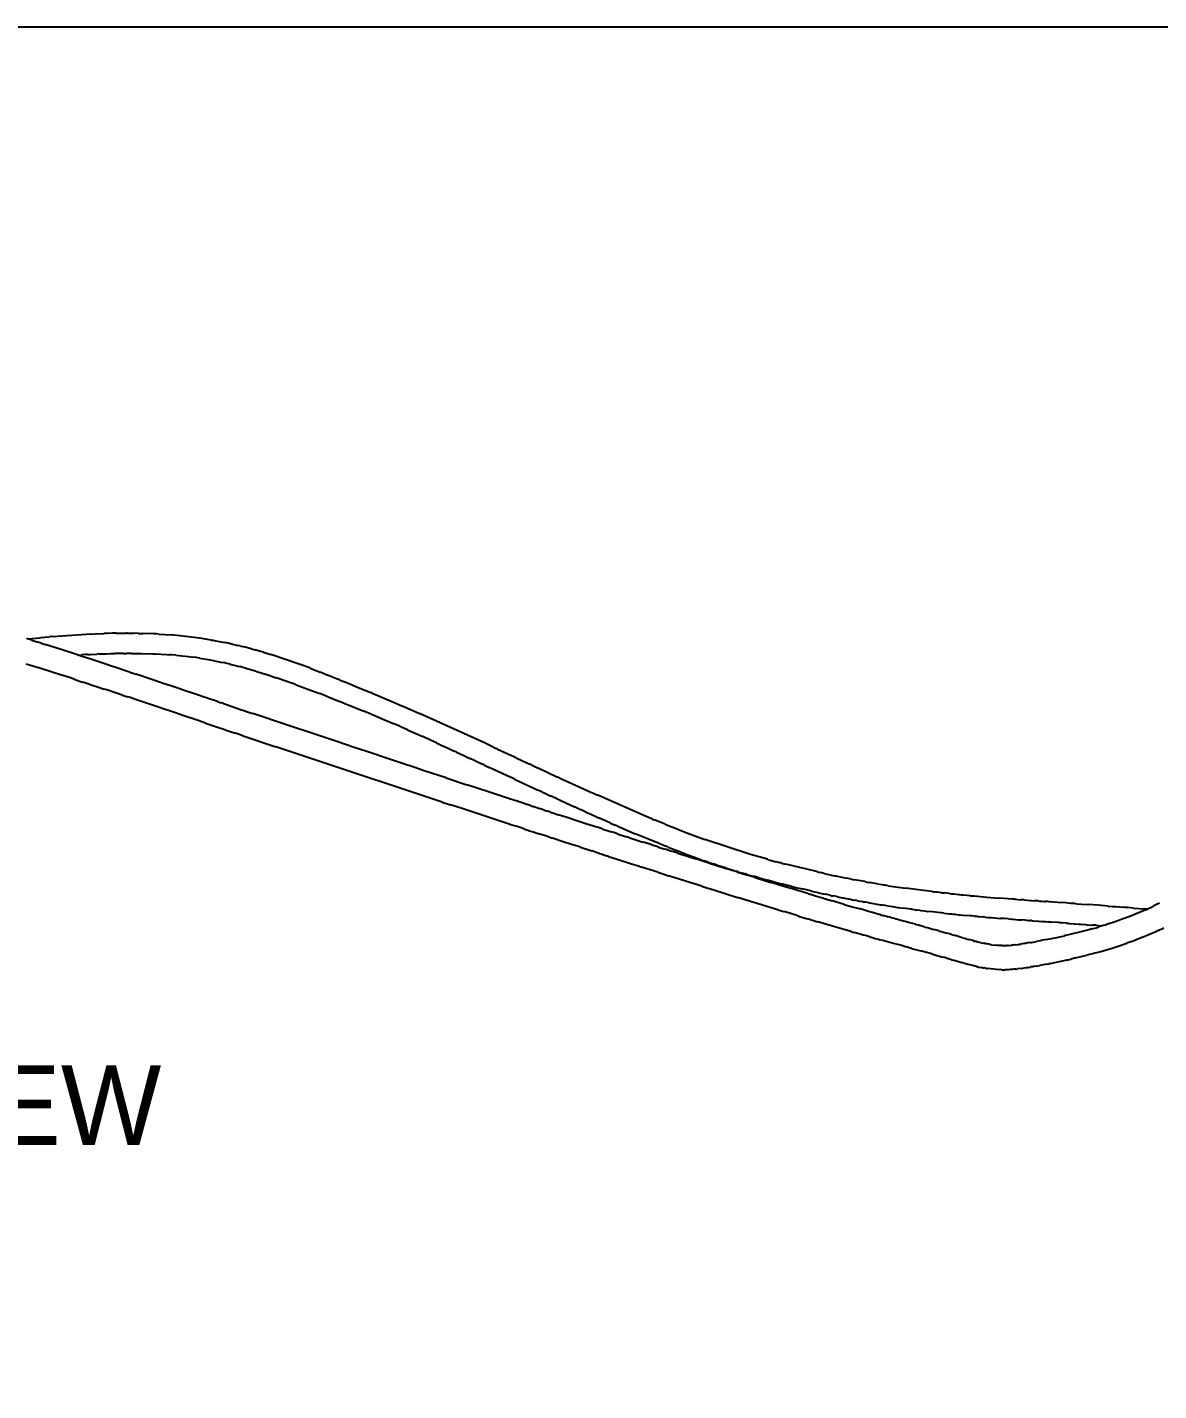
# Model space of a CAD drawing. Header units: millimetres. Extents: x -615 to -131, y -243 to 90.
# Drawn here: x -382.2 to -289.4, y -21.9 to 89.9 of the extents above; entities that cross this region are included whole.
import ezdxf

# ---------------------------------------------------------------- set-up
doc = ezdxf.new("R2010")
doc.units = ezdxf.units.MM
for name, color, linetype in [('BORDER', 7, 'Continuous'), ('TEXT', 5, 'Continuous'), ('VISIBLE', 7, 'Continuous')]:
    doc.layers.add(name, color=color, linetype=linetype)

msp = doc.modelspace()

# ---------------------------------------------------------------- linework, layer by layer
at = {"layer": 'BORDER'}
msp.add_lwpolyline([(-615.3, -243.41), (-131.5, -243.41), (-131.5, 89.89), (-615.3, 89.89)], close=True, dxfattribs=at)
at = {"layer": 'VISIBLE'}
for points in [[(-381.84, 39.63), (-382.28, 39.77)], [(-382.14, 39.73), (-381.78, 39.77)], [(-381.84, 39.63), (-381.43, 39.5)], [(-381.78, 39.77), (-381.19, 39.83)], [(-381.07, 39.38), (-381.43, 39.5)], [(-381.19, 39.83), (-381.07, 39.85)], [(-381.07, 39.85), (-380.78, 39.88)], [(-381.07, 39.38), (-380.74, 39.28)], [(-380.78, 39.88), (-380.41, 39.91)], [(-379.44, 38.86), (-380.74, 39.28)], [(-380.14, 39.94), (-380.41, 39.91)], [(-380.14, 39.94), (-377.39, 40.13)], [(-377.39, 40.13), (-375.92, 40.19)], [(-375.62, 40.19), (-375.92, 40.19)], [(-375.23, 40.2), (-375.62, 40.19)], [(-375.06, 40.2), (-375.23, 40.2)], [(-374.92, 40.21), (-375.06, 40.2)], [(-374.92, 40.21), (-374.55, 40.21)], [(-374.55, 40.21), (-374.41, 40.21)], [(-374.41, 40.21), (-374.12, 40.21)], [(-374.12, 40.21), (-374.06, 40.21)], [(-373.98, 40.21), (-374.06, 40.21)], [(-373.98, 40.21), (-373.47, 40.2)], [(-373.09, 40.19), (-373.47, 40.2)], [(-373.09, 40.19), (-373.06, 40.19)], [(-373.06, 40.19), (-372.73, 40.18)], [(-371.86, 40.15), (-372.73, 40.18)], [(-371.6, 40.14), (-371.86, 40.15)], [(-371.43, 40.13), (-371.6, 40.14)], [(-371.43, 40.13), (-370.4, 40.06)], [(-368.05, 39.79), (-370.4, 40.06)], [(-367.11, 39.64), (-368.05, 39.79)], [(-367.11, 39.64), (-366.96, 39.62)], [(-366.96, 39.62), (-366.76, 39.58)], [(-366.76, 39.58), (-366, 39.43)], [(-365.73, 39.38), (-366, 39.43)], [(-365.43, 39.31), (-365.73, 39.38)], [(-365.43, 39.31), (-365.37, 39.3)], [(-365.37, 39.3), (-364.93, 39.2)], [(-364.78, 39.16), (-364.93, 39.2)], [(-364.78, 39.16), (-364.42, 39.08)], [(-378.02, 38.4), (-379.44, 38.86)], [(-378.06, 38.41), (-377.73, 38.43)], [(-377.81, 38.33), (-378.02, 38.4)], [(-377.62, 38.27), (-377.81, 38.33)], [(-377.46, 38.45), (-377.73, 38.43)], [(-377.07, 38.09), (-377.62, 38.27)], [(-377.26, 38.46), (-377.46, 38.45)], [(-377.26, 38.46), (-377.06, 38.47)], [(-376.76, 37.99), (-377.07, 38.09)], [(-377.06, 38.47), (-376.5, 38.49)], [(-376.34, 38.5), (-376.5, 38.49)], [(-376.34, 38.5), (-376.14, 38.5)], [(-376.14, 38.5), (-375.95, 38.51)], [(-375.95, 38.51), (-375.72, 38.52)], [(-375.72, 38.52), (-375.33, 38.53)], [(-375.33, 38.53), (-374.99, 38.54)], [(-374.76, 38.54), (-374.99, 38.54)], [(-374.42, 38.55), (-374.76, 38.54)], [(-374.35, 38.55), (-374.42, 38.55)], [(-374.35, 38.55), (-374.07, 38.55)], [(-373.98, 38.55), (-374.07, 38.55)], [(-373.87, 38.55), (-373.98, 38.55)], [(-373.65, 38.55), (-373.87, 38.55)], [(-373.65, 38.55), (-372.85, 38.54)], [(-372.85, 38.54), (-371.9, 38.51)], [(-371.9, 38.51), (-371.73, 38.51)], [(-371.73, 38.51), (-370.75, 38.45)], [(-370.75, 38.45), (-370.61, 38.44)], [(-370.37, 38.42), (-370.61, 38.44)], [(-370.03, 38.39), (-370.37, 38.42)], [(-370.03, 38.39), (-369.5, 38.34)], [(-369.5, 38.34), (-368.99, 38.28)], [(-368.99, 38.28), (-368.64, 38.24)], [(-368.35, 38.2), (-368.64, 38.24)], [(-368.04, 38.15), (-368.35, 38.2)], [(-368.04, 38.15), (-367.2, 38.01)], [(-363.84, 38.93), (-364.42, 39.08)], [(-363.84, 38.93), (-363.79, 38.91)], [(-363.79, 38.91), (-363.53, 38.84)], [(-363.07, 38.71), (-363.53, 38.84)], [(-362.95, 38.68), (-363.07, 38.71)], [(-362.83, 38.64), (-362.95, 38.68)], [(-362.83, 38.64), (-362.22, 38.45)], [(-359.82, 37.64), (-362.22, 38.45)], [(-382.31, 37.7), (-381.75, 37.52)], [(-381.75, 37.52), (-381.4, 37.41)], [(-381.4, 37.41), (-381.35, 37.39)], [(-379.91, 36.93), (-381.35, 37.39)], [(-378.67, 36.53), (-379.91, 36.93)], [(-375.67, 37.63), (-376.76, 37.99)], [(-375.46, 37.56), (-375.67, 37.63)], [(-375.22, 37.48), (-375.46, 37.56)], [(-375.11, 37.45), (-375.22, 37.48)], [(-374.94, 37.39), (-375.11, 37.45)], [(-374.69, 37.31), (-374.94, 37.39)], [(-374.23, 37.15), (-374.69, 37.31)], [(-373.73, 36.99), (-374.23, 37.15)], [(-373.73, 36.99), (-373.44, 36.89)], [(-367.2, 38.01), (-366.23, 37.81)], [(-365.99, 37.76), (-366.23, 37.81)], [(-365.94, 37.75), (-365.99, 37.76)], [(-365.57, 37.66), (-365.94, 37.75)], [(-365.57, 37.66), (-365.49, 37.64)], [(-365.49, 37.64), (-364.98, 37.52)], [(-364.98, 37.52), (-364.94, 37.51)], [(-364.94, 37.51), (-364.77, 37.46)], [(-364.24, 37.31), (-364.77, 37.46)], [(-364.24, 37.31), (-364.18, 37.3)], [(-364.18, 37.3), (-363.52, 37.11)], [(-363.52, 37.11), (-363.38, 37.07)], [(-363.38, 37.07), (-363.3, 37.04)], [(-363.3, 37.04), (-362.67, 36.84)], [(-359.04, 37.35), (-359.82, 37.64)], [(-359.04, 37.35), (-358.87, 37.29)], [(-358.87, 37.29), (-358.19, 37.02)], [(-357.84, 36.88), (-358.19, 37.02)], [(-378.32, 36.42), (-378.67, 36.53)], [(-378.32, 36.42), (-377.67, 36.2)], [(-377.56, 36.17), (-377.67, 36.2)], [(-377.07, 36.01), (-377.56, 36.17)], [(-377.07, 36.01), (-376.96, 35.97)], [(-376.96, 35.97), (-376.28, 35.75)], [(-373.44, 36.89), (-373.31, 36.85)], [(-372.88, 36.7), (-373.31, 36.85)], [(-372.41, 36.55), (-372.88, 36.7)], [(-371.91, 36.38), (-372.41, 36.55)], [(-371.45, 36.22), (-371.91, 36.38)], [(-370.97, 36.06), (-371.45, 36.22)], [(-370.52, 35.91), (-370.97, 36.06)], [(-370.18, 35.8), (-370.52, 35.91)], [(-369.86, 35.69), (-370.18, 35.8)], [(-362.67, 36.84), (-362.65, 36.84)], [(-362.65, 36.84), (-362.4, 36.75)], [(-362.4, 36.75), (-361.78, 36.55)], [(-360.83, 36.22), (-361.78, 36.55)], [(-360.52, 36.11), (-360.83, 36.22)], [(-360.5, 36.1), (-360.52, 36.11)], [(-360.21, 36), (-360.5, 36.1)], [(-360.21, 36), (-359.79, 35.84)], [(-359.79, 35.84), (-359.63, 35.78)], [(-359.63, 35.78), (-359.41, 35.7)], [(-357.84, 36.88), (-357.67, 36.82)], [(-357.67, 36.82), (-357.63, 36.8)], [(-357.63, 36.8), (-357.58, 36.78)], [(-357.58, 36.78), (-357.11, 36.6)], [(-357.11, 36.6), (-356.71, 36.44)], [(-356.59, 36.39), (-356.71, 36.44)], [(-356.59, 36.39), (-356.33, 36.28)], [(-356.33, 36.28), (-356.07, 36.18)], [(-356.07, 36.18), (-355.94, 36.12)], [(-355.94, 36.12), (-355.12, 35.79)], [(-355.12, 35.79), (-354.23, 35.41)], [(-376.28, 35.75), (-375.9, 35.62)], [(-375.68, 35.55), (-375.9, 35.62)], [(-375.22, 35.4), (-375.68, 35.55)], [(-374.72, 35.23), (-375.22, 35.4)], [(-374.5, 35.16), (-374.72, 35.23)], [(-374.39, 35.12), (-374.5, 35.16)], [(-374.39, 35.12), (-374.16, 35.04)], [(-374.16, 35.04), (-374, 34.99)], [(-373.78, 34.92), (-374, 34.99)], [(-373.32, 34.76), (-373.78, 34.92)], [(-373.16, 34.71), (-373.32, 34.76)], [(-373.01, 34.66), (-373.16, 34.71)], [(-369.56, 35.59), (-369.86, 35.69)], [(-369.25, 35.48), (-369.56, 35.59)], [(-368.65, 35.28), (-369.25, 35.48)], [(-368, 35.06), (-368.65, 35.28)], [(-367.69, 34.96), (-368, 35.06)], [(-367.51, 34.89), (-367.69, 34.96)], [(-367.23, 34.8), (-367.51, 34.89)], [(-366.92, 34.7), (-367.23, 34.8)], [(-366.6, 34.59), (-366.92, 34.7)], [(-359.41, 35.7), (-359.28, 35.65)], [(-359.28, 35.65), (-358.21, 35.25)], [(-357.7, 35.05), (-358.21, 35.25)], [(-357.61, 35.02), (-357.7, 35.05)], [(-357.61, 35.02), (-357.16, 34.84)], [(-357.16, 34.84), (-357.12, 34.83)], [(-357.12, 34.83), (-357.05, 34.8)], [(-357.05, 34.8), (-356.28, 34.5)], [(-354.23, 35.41), (-354.03, 35.33)], [(-353.91, 35.28), (-354.03, 35.33)], [(-353.91, 35.28), (-353.45, 35.09)], [(-353.45, 35.09), (-351.96, 34.46)], [(-372.51, 34.49), (-373.01, 34.66)], [(-371.37, 34.11), (-372.51, 34.49)], [(-370.89, 33.95), (-371.37, 34.11)], [(-370.55, 33.83), (-370.89, 33.95)], [(-370.37, 33.77), (-370.55, 33.83)], [(-370.05, 33.66), (-370.37, 33.77)], [(-369.45, 33.46), (-370.05, 33.66)], [(-366.6, 34.59), (-366.31, 34.49)], [(-366.11, 34.43), (-366.31, 34.49)], [(-366.11, 34.43), (-365.79, 34.32)], [(-365.79, 34.32), (-365.1, 34.08)], [(-365.1, 34.08), (-364.63, 33.93)], [(-364.63, 33.93), (-364.45, 33.87)], [(-364.45, 33.87), (-364.07, 33.74)], [(-364.07, 33.74), (-363.71, 33.62)], [(-360.95, 32.69), (-363.71, 33.62)], [(-356.28, 34.5), (-356.21, 34.47)], [(-356.21, 34.47), (-356.16, 34.45)], [(-356.16, 34.45), (-356.09, 34.42)], [(-356.09, 34.42), (-355.8, 34.31)], [(-355.8, 34.31), (-355.46, 34.17)], [(-355.46, 34.17), (-355.19, 34.06)], [(-355.19, 34.06), (-354.59, 33.82)], [(-354.08, 33.6), (-354.59, 33.82)], [(-353.96, 33.56), (-354.08, 33.6)], [(-353.96, 33.56), (-353.7, 33.45)], [(-351.96, 34.46), (-351.72, 34.36)], [(-351.72, 34.36), (-351.61, 34.31)], [(-351.61, 34.31), (-351.31, 34.18)], [(-351.31, 34.18), (-350.03, 33.62)], [(-344.71, 31.21), (-350.03, 33.62)], [(-368.19, 33.04), (-369.45, 33.46)], [(-367.89, 32.93), (-368.19, 33.04)], [(-367.58, 32.83), (-367.89, 32.93)], [(-367.58, 32.83), (-367.25, 32.72)], [(-367.25, 32.72), (-366.53, 32.48)], [(-366.53, 32.48), (-366.16, 32.35)], [(-358.38, 31.83), (-360.95, 32.69)], [(-353.7, 33.45), (-352.89, 33.1)], [(-352.89, 33.1), (-352.68, 33.01)], [(-352.68, 33.01), (-352.2, 32.81)], [(-351.72, 32.6), (-352.2, 32.81)], [(-351.5, 32.5), (-351.72, 32.6)], [(-351.48, 32.49), (-351.5, 32.5)], [(-351.46, 32.48), (-351.48, 32.49)], [(-351.02, 32.29), (-351.46, 32.48)], [(-366.16, 32.35), (-365.81, 32.23)], [(-365.81, 32.23), (-365.39, 32.09)], [(-365.39, 32.09), (-365.14, 32.01)], [(-364.97, 31.95), (-365.14, 32.01)], [(-364.58, 31.82), (-364.97, 31.95)], [(-364.58, 31.82), (-361.81, 30.89)], [(-356.89, 31.34), (-358.38, 31.83)], [(-355.31, 30.81), (-356.89, 31.34)], [(-351.02, 32.29), (-350.57, 32.08)], [(-350.57, 32.08), (-350.54, 32.07)], [(-350.54, 32.07), (-350.52, 32.06)], [(-350.52, 32.06), (-349.77, 31.73)], [(-349.12, 31.43), (-349.77, 31.73)], [(-348.65, 31.21), (-349.12, 31.43)], [(-360.25, 30.37), (-361.81, 30.89)], [(-359.35, 30.07), (-360.25, 30.37)], [(-354.43, 30.52), (-355.31, 30.81)], [(-353.53, 30.22), (-354.43, 30.52)], [(-353.16, 30.09), (-353.53, 30.22)], [(-348.65, 31.21), (-348.19, 31)], [(-348.19, 31), (-347.99, 30.91)], [(-347.99, 30.91), (-347.56, 30.71)], [(-347.56, 30.71), (-347.47, 30.67)], [(-347.47, 30.67), (-347.18, 30.54)], [(-346.99, 30.45), (-347.18, 30.54)], [(-346.99, 30.45), (-346.4, 30.17)], [(-343.92, 30.84), (-344.71, 31.21)], [(-343.92, 30.84), (-343.73, 30.76)], [(-343.62, 30.7), (-343.73, 30.76)], [(-343.62, 30.7), (-342.54, 30.2)], [(-342.54, 30.2), (-342.3, 30.09)], [(-358.86, 29.91), (-359.35, 30.07)], [(-348.17, 26.36), (-358.86, 29.91)], [(-352.82, 29.98), (-353.16, 30.09)], [(-352.17, 29.77), (-352.82, 29.98)], [(-351.43, 29.52), (-352.17, 29.77)], [(-350.5, 29.21), (-351.43, 29.52)], [(-349.66, 28.93), (-350.5, 29.21)], [(-346.4, 30.17), (-345.89, 29.94)], [(-345.46, 29.74), (-345.89, 29.94)], [(-345.45, 29.74), (-345.46, 29.74)], [(-345.45, 29.74), (-344.86, 29.46)], [(-344.7, 29.38), (-344.86, 29.46)], [(-344.7, 29.38), (-344.31, 29.2)], [(-342.85, 28.52), (-344.31, 29.2)], [(-342.3, 30.09), (-342.17, 30.02)], [(-342.09, 29.99), (-342.17, 30.02)], [(-342.09, 29.99), (-341.57, 29.75)], [(-341.57, 29.75), (-340.97, 29.47)], [(-340.84, 29.4), (-340.97, 29.47)], [(-340.84, 29.4), (-340.62, 29.3)], [(-340.62, 29.3), (-340.4, 29.2)], [(-340.4, 29.2), (-340.25, 29.13)], [(-340.25, 29.13), (-339.45, 28.76)], [(-347.84, 28.33), (-349.66, 28.93)], [(-347.84, 28.33), (-346.14, 27.77)], [(-342.26, 28.25), (-342.85, 28.52)], [(-342.19, 28.21), (-342.26, 28.25)], [(-342.19, 28.21), (-341.65, 27.97)], [(-341.65, 27.97), (-341.62, 27.95)], [(-339.45, 28.76), (-338.81, 28.46)], [(-338.81, 28.46), (-338.7, 28.41)], [(-338.59, 28.36), (-338.7, 28.41)], [(-338.59, 28.36), (-338.26, 28.21)], [(-338.26, 28.21), (-336.94, 27.6)], [(-344.28, 27.16), (-346.14, 27.77)], [(-342.57, 26.6), (-344.28, 27.16)], [(-341.62, 27.95), (-341.57, 27.93)], [(-341.57, 27.93), (-340.78, 27.56)], [(-340.78, 27.56), (-340.74, 27.54)], [(-340.74, 27.54), (-340.7, 27.52)], [(-340.7, 27.52), (-340.65, 27.5)], [(-340.65, 27.5), (-340.31, 27.34)], [(-340, 27.2), (-340.31, 27.34)], [(-340, 27.2), (-339.81, 27.11)], [(-339.81, 27.11), (-339.31, 26.88)], [(-338.88, 26.68), (-339.31, 26.88)], [(-336.94, 27.6), (-336.76, 27.52)], [(-336.76, 27.52), (-336.69, 27.49)], [(-336.69, 27.49), (-336.46, 27.38)], [(-336.46, 27.38), (-335.41, 26.91)], [(-331.44, 25.18), (-335.41, 26.91)], [(-348.17, 26.36), (-347.48, 26.13)], [(-346.44, 25.79), (-347.48, 26.13)], [(-344.64, 25.2), (-346.44, 25.79)], [(-342.37, 26.54), (-342.57, 26.6)], [(-341.95, 26.4), (-342.37, 26.54)], [(-341.61, 26.29), (-341.95, 26.4)], [(-341.36, 26.2), (-341.61, 26.29)], [(-341.36, 26.2), (-341.29, 26.18)], [(-340.86, 26.04), (-341.29, 26.18)], [(-340.86, 26.04), (-340.74, 26)], [(-340.31, 25.86), (-340.74, 26)], [(-340.24, 25.84), (-340.31, 25.86)], [(-339.93, 25.74), (-340.24, 25.84)], [(-339.8, 25.7), (-339.93, 25.74)], [(-338.79, 26.64), (-338.88, 26.68)], [(-338.79, 26.64), (-338.55, 26.53)], [(-338.55, 26.53), (-337.91, 26.23)], [(-337.91, 26.23), (-337.73, 26.15)], [(-337.73, 26.15), (-337.32, 25.96)], [(-336.92, 25.78), (-337.32, 25.96)], [(-336.73, 25.69), (-336.92, 25.78)], [(-342.77, 24.58), (-344.64, 25.2)], [(-339.8, 25.7), (-339.53, 25.61)], [(-339.28, 25.53), (-339.53, 25.61)], [(-339.28, 25.53), (-338.93, 25.41)], [(-338.93, 25.41), (-338.65, 25.32)], [(-337.92, 25.08), (-338.65, 25.32)], [(-337.12, 24.82), (-337.92, 25.08)], [(-336.46, 24.61), (-337.12, 24.82)], [(-336.71, 25.68), (-336.73, 25.69)], [(-336.33, 25.51), (-336.71, 25.68)], [(-335.76, 24.38), (-336.46, 24.61)], [(-336.33, 25.51), (-335.96, 25.35)], [(-335.96, 25.35), (-335.93, 25.34)], [(-335.93, 25.34), (-335.92, 25.33)], [(-335.92, 25.33), (-335.26, 25.03)], [(-334.72, 24.8), (-335.26, 25.03)], [(-334.35, 24.63), (-334.72, 24.8)], [(-334.35, 24.63), (-333.98, 24.47)], [(-330.91, 24.96), (-331.44, 25.18)], [(-330.91, 24.96), (-330.79, 24.9)], [(-330.57, 24.81), (-330.79, 24.9)], [(-329.88, 24.53), (-330.57, 24.81)], [(-342.53, 24.5), (-342.77, 24.58)], [(-342.34, 24.44), (-342.53, 24.5)], [(-342.02, 24.34), (-342.34, 24.44)], [(-341.54, 24.18), (-342.02, 24.34)], [(-341.54, 24.18), (-341.02, 24.01)], [(-341.02, 24.01), (-340.61, 23.88)], [(-340.61, 23.88), (-340.34, 23.79)], [(-339.51, 23.52), (-340.34, 23.79)], [(-339.51, 23.52), (-339.13, 23.4)], [(-335.28, 24.23), (-335.76, 24.38)], [(-335.13, 24.18), (-335.28, 24.23)], [(-334.99, 24.13), (-335.13, 24.18)], [(-334.99, 24.13), (-334.63, 24.02)], [(-334.63, 24.02), (-334.38, 23.94)], [(-334.38, 23.94), (-334.32, 23.92)], [(-334.1, 23.85), (-334.32, 23.92)], [(-333.73, 23.73), (-334.1, 23.85)], [(-333.72, 24.36), (-333.98, 24.47)], [(-333.73, 23.73), (-333.56, 23.67)], [(-333.72, 24.36), (-333.37, 24.21)], [(-333.56, 23.67), (-333.03, 23.5)], [(-333.37, 24.21), (-333.22, 24.14)], [(-333.22, 24.14), (-332.33, 23.76)], [(-332.86, 23.45), (-333.03, 23.5)], [(-331.37, 23.36), (-332.33, 23.76)], [(-329.88, 24.53), (-329.81, 24.5)], [(-329.34, 24.31), (-329.81, 24.5)], [(-329.03, 24.19), (-329.34, 24.31)], [(-328.79, 24.09), (-329.03, 24.19)], [(-328.36, 23.92), (-328.79, 24.09)], [(-328.21, 23.87), (-328.36, 23.92)], [(-328.21, 23.87), (-328.09, 23.82)], [(-328.09, 23.82), (-326.63, 23.28)], [(-338.32, 23.13), (-339.13, 23.4)], [(-337.48, 22.86), (-338.32, 23.13)], [(-337.33, 22.81), (-337.48, 22.86)], [(-336.82, 22.65), (-337.33, 22.81)], [(-336.82, 22.65), (-335.9, 22.35)], [(-332.86, 23.45), (-332.27, 23.26)], [(-332.27, 23.26), (-331.71, 23.08)], [(-331.56, 23.03), (-331.71, 23.08)], [(-331.13, 22.89), (-331.56, 23.03)], [(-330.38, 22.95), (-331.37, 23.36)], [(-330.79, 22.78), (-331.13, 22.89)], [(-330.64, 22.74), (-330.79, 22.78)], [(-330.41, 22.66), (-330.64, 22.74)], [(-330.41, 22.66), (-329.98, 22.52)], [(-330, 22.8), (-330.38, 22.95)], [(-329.69, 22.68), (-330, 22.8)], [(-329.98, 22.52), (-329.86, 22.49)], [(-329.71, 22.44), (-329.86, 22.49)], [(-329.51, 22.37), (-329.71, 22.44)], [(-329.65, 22.66), (-329.69, 22.68)], [(-329.65, 22.66), (-329.54, 22.62)], [(-329.54, 22.62), (-328.94, 22.38)], [(-329.07, 22.24), (-329.51, 22.37)], [(-328.76, 22.31), (-328.94, 22.38)], [(-322.88, 22.05), (-326.63, 23.28)], [(-335.28, 22.15), (-335.9, 22.35)], [(-335.28, 22.15), (-335.13, 22.1)], [(-335.13, 22.1), (-334.68, 21.95)], [(-334.52, 21.9), (-334.68, 21.95)], [(-334.52, 21.9), (-333.91, 21.71)], [(-333.91, 21.71), (-332.64, 21.3)], [(-332.64, 21.3), (-332.07, 21.12)], [(-328.84, 22.16), (-329.07, 22.24)], [(-328.84, 22.16), (-328.53, 22.06)], [(-328.59, 22.25), (-328.76, 22.31)], [(-328.59, 22.25), (-328.4, 22.18)], [(-328.48, 22.05), (-328.53, 22.06)], [(-328.48, 22.05), (-327.35, 21.69)], [(-328.4, 22.18), (-328.24, 22.11)], [(-328.24, 22.11), (-327.8, 21.95)], [(-327.8, 21.95), (-327.4, 21.8)], [(-327.4, 21.8), (-326.7, 21.55)], [(-326.38, 21.38), (-327.35, 21.69)], [(-326.35, 21.43), (-326.7, 21.55)], [(-326.2, 21.33), (-326.38, 21.38)], [(-326.35, 21.43), (-326.18, 21.37)], [(-326.2, 21.33), (-325.89, 21.23)], [(-326.18, 21.37), (-325.94, 21.29)], [(-325.6, 21.17), (-325.94, 21.29)], [(-321.48, 21.66), (-322.88, 22.05)], [(-321.39, 21.63), (-321.48, 21.66)], [(-321.39, 21.63), (-321.27, 21.6)], [(-321.27, 21.6), (-320.76, 21.46)], [(-320.55, 21.41), (-320.76, 21.46)], [(-320.55, 21.41), (-320.45, 21.39)], [(-320.3, 21.34), (-320.45, 21.39)], [(-320.3, 21.34), (-320.24, 21.33)], [(-320.24, 21.33), (-319.97, 21.26)], [(-318.26, 20.84), (-319.97, 21.26)], [(-332.07, 21.12), (-331.81, 21.03)], [(-330.74, 20.69), (-331.81, 21.03)], [(-330.48, 20.61), (-330.74, 20.69)], [(-330.48, 20.61), (-330.16, 20.51)], [(-330.16, 20.51), (-329.59, 20.32)], [(-327.86, 19.77), (-329.59, 20.32)], [(-325.89, 21.23), (-324.78, 20.88)], [(-325.6, 21.17), (-325.4, 21.11)], [(-325.25, 21.06), (-325.4, 21.11)], [(-325.25, 21.06), (-325.09, 21.01)], [(-324.92, 20.95), (-325.09, 21.01)], [(-324.92, 20.95), (-324.77, 20.9)], [(-324.3, 20.73), (-324.78, 20.88)], [(-324.77, 20.9), (-324.57, 20.84)], [(-324.57, 20.84), (-324.24, 20.74)], [(-324.15, 20.68), (-324.3, 20.73)], [(-324.24, 20.74), (-324.05, 20.68)], [(-323.95, 20.62), (-324.15, 20.68)], [(-323.92, 20.64), (-324.05, 20.68)], [(-323.95, 20.62), (-323.55, 20.5)], [(-323.92, 20.64), (-323.52, 20.52)], [(-323.55, 20.5), (-323.13, 20.37)], [(-323.21, 20.43), (-323.52, 20.52)], [(-323.21, 20.43), (-322.98, 20.36)], [(-322.69, 20.23), (-323.13, 20.37)], [(-322.98, 20.36), (-322.7, 20.28)], [(-322.53, 20.24), (-322.7, 20.28)], [(-322.56, 20.19), (-322.69, 20.23)], [(-322.56, 20.19), (-322.32, 20.12)], [(-322.19, 20.14), (-322.53, 20.24)], [(-322.19, 20.14), (-322.06, 20.11)], [(-317.35, 20.63), (-318.26, 20.84)], [(-317.35, 20.63), (-317.16, 20.58)], [(-316.83, 20.51), (-317.14, 20.57)], [(-316.83, 20.51), (-316.34, 20.4)], [(-316.34, 20.4), (-315.98, 20.32)], [(-315.98, 20.32), (-315.96, 20.32)], [(-315.96, 20.32), (-315.9, 20.31)], [(-315.9, 20.31), (-315.79, 20.28)], [(-315.79, 20.28), (-315.74, 20.27)], [(-315.74, 20.27), (-315.01, 20.12)], [(-326.88, 19.46), (-327.86, 19.77)], [(-326.88, 19.46), (-326.54, 19.36)], [(-326.54, 19.36), (-325.89, 19.15)], [(-325.89, 19.15), (-323.93, 18.54)], [(-322.32, 20.12), (-321.44, 19.84)], [(-322.06, 20.11), (-321.47, 19.95)], [(-320.92, 19.8), (-321.47, 19.95)], [(-321.44, 19.84), (-321.17, 19.76)], [(-320.59, 19.58), (-321.17, 19.76)], [(-320.92, 19.8), (-320.85, 19.79)], [(-320.85, 19.79), (-320.35, 19.66)], [(-319.95, 19.39), (-320.59, 19.58)], [(-320.35, 19.66), (-320.31, 19.65)], [(-320.14, 19.6), (-320.31, 19.65)], [(-319.74, 19.5), (-320.14, 19.6)], [(-319.86, 19.36), (-319.95, 19.39)], [(-319.54, 19.26), (-319.86, 19.36)], [(-319.65, 19.48), (-319.74, 19.5)], [(-319.65, 19.48), (-319.51, 19.45)], [(-318.91, 19.07), (-319.54, 19.26)], [(-319.51, 19.45), (-319.47, 19.44)], [(-319.47, 19.44), (-319.05, 19.33)], [(-319.05, 19.33), (-318.75, 19.26)], [(-318.73, 19.02), (-318.91, 19.07)], [(-318.75, 19.26), (-318.7, 19.25)], [(-318.28, 18.88), (-318.73, 19.02)], [(-318.51, 19.2), (-318.7, 19.25)], [(-318.07, 19.1), (-318.51, 19.2)], [(-317.87, 19.06), (-318.07, 19.1)], [(-317.87, 19.06), (-317.74, 19.02)], [(-317.74, 19.02), (-317.63, 19)], [(-314.69, 20.06), (-315.01, 20.12)], [(-314.69, 20.06), (-314.36, 19.99)], [(-313.48, 19.83), (-314.36, 19.99)], [(-313.48, 19.83), (-313.43, 19.82)], [(-313.43, 19.82), (-313.3, 19.8)], [(-313.3, 19.8), (-313.15, 19.77)], [(-313.15, 19.77), (-313.1, 19.76)], [(-312.47, 19.65), (-313.1, 19.76)], [(-312.47, 19.65), (-312.09, 19.59)], [(-312.09, 19.59), (-311.96, 19.57)], [(-311.96, 19.57), (-311.89, 19.56)], [(-311.89, 19.56), (-311.79, 19.54)], [(-311.57, 19.5), (-311.79, 19.54)], [(-311.57, 19.5), (-310.12, 19.29)], [(-308.68, 19.1), (-310.12, 19.29)], [(-307.96, 19.01), (-308.68, 19.1)], [(-307.96, 19.01), (-307.86, 19)], [(-321.27, 17.72), (-323.93, 18.54)], [(-318.19, 18.85), (-318.28, 18.88)], [(-318.06, 18.81), (-318.19, 18.85)], [(-317.61, 18.68), (-318.06, 18.81)], [(-317.63, 19), (-317.47, 18.96)], [(-317.61, 18.68), (-317.54, 18.66)], [(-317.54, 18.66), (-316.97, 18.49)], [(-317.47, 18.96), (-317.33, 18.93)], [(-317.33, 18.93), (-317.3, 18.92)], [(-317.3, 18.92), (-316.76, 18.8)], [(-316.92, 18.47), (-316.97, 18.49)], [(-316.92, 18.47), (-316.73, 18.41)], [(-316.73, 18.8), (-316.76, 18.8)], [(-316.36, 18.72), (-316.73, 18.8)], [(-316.73, 18.41), (-316.18, 18.25)], [(-316.36, 18.72), (-316.33, 18.71)], [(-316.33, 18.71), (-316.2, 18.68)], [(-316.2, 18.68), (-316.11, 18.66)], [(-315.9, 18.17), (-316.18, 18.25)], [(-315.79, 18.6), (-316.11, 18.66)], [(-315.55, 18.07), (-315.9, 18.17)], [(-315.79, 18.6), (-315.61, 18.56)], [(-315.61, 18.56), (-315.33, 18.5)], [(-315.18, 17.96), (-315.55, 18.07)], [(-315.33, 18.5), (-315.25, 18.49)], [(-315.25, 18.49), (-315.16, 18.47)], [(-315.18, 17.96), (-314.54, 17.77)], [(-315.16, 18.47), (-314.69, 18.38)], [(-314.69, 18.38), (-314.59, 18.36)], [(-314.59, 18.36), (-314.52, 18.35)], [(-314.52, 18.35), (-314.41, 18.32)], [(-314.41, 18.32), (-314.28, 18.3)], [(-314.15, 18.28), (-314.28, 18.3)], [(-314.15, 18.28), (-313.91, 18.23)], [(-313.91, 18.23), (-313.67, 18.19)], [(-313.67, 18.19), (-313.54, 18.16)], [(-313.43, 18.14), (-313.54, 18.16)], [(-313.26, 18.11), (-313.43, 18.14)], [(-313.26, 18.11), (-312.82, 18.04)], [(-312.82, 18.04), (-312.51, 17.99)], [(-312.51, 17.99), (-312.35, 17.96)], [(-312.35, 17.96), (-312.24, 17.94)], [(-312.24, 17.94), (-312.12, 17.92)], [(-312.03, 17.91), (-312.12, 17.92)], [(-311.76, 17.87), (-312.03, 17.91)], [(-307.86, 19), (-307.79, 18.99)], [(-307.66, 18.98), (-307.79, 18.99)], [(-307.5, 18.96), (-307.66, 18.98)], [(-307.2, 18.92), (-307.5, 18.96)], [(-307.2, 18.92), (-307.19, 18.92)], [(-307.19, 18.92), (-307.11, 18.91)], [(-307.11, 18.91), (-306.98, 18.9)], [(-306.56, 18.86), (-306.98, 18.9)], [(-306.56, 18.86), (-306.39, 18.84)], [(-306.39, 18.84), (-306.19, 18.82)], [(-306.19, 18.82), (-305.77, 18.77)], [(-305.77, 18.77), (-305.73, 18.77)], [(-305.73, 18.77), (-305.59, 18.76)], [(-305.59, 18.76), (-305.48, 18.75)], [(-305.48, 18.75), (-305.46, 18.74)], [(-305.46, 18.74), (-305.11, 18.71)], [(-305.11, 18.71), (-304.85, 18.69)], [(-304.85, 18.69), (-304.79, 18.68)], [(-304.79, 18.68), (-304.73, 18.68)], [(-304.73, 18.68), (-304.63, 18.67)], [(-304.63, 18.67), (-304.51, 18.66)], [(-304.51, 18.66), (-303.52, 18.57)], [(-303.52, 18.57), (-302.47, 18.48)], [(-301.73, 18.43), (-302.47, 18.48)], [(-301.42, 18.4), (-301.73, 18.43)], [(-301.15, 18.38), (-301.42, 18.4)], [(-301.15, 18.38), (-300.71, 18.35)], [(-300.57, 18.34), (-300.71, 18.35)], [(-300.43, 18.33), (-300.57, 18.34)], [(-300.43, 18.33), (-299.91, 18.29)], [(-299.91, 18.29), (-299.82, 18.28)], [(-299.82, 18.28), (-299.58, 18.27)], [(-299.28, 18.25), (-299.58, 18.27)], [(-299.28, 18.25), (-299.14, 18.23)], [(-299.14, 18.23), (-298.96, 18.22)], [(-298.96, 18.22), (-298.77, 18.21)], [(-298.77, 18.21), (-298.69, 18.2)], [(-298.49, 18.19), (-298.69, 18.2)], [(-298.37, 18.18), (-298.49, 18.19)], [(-297.67, 18.13), (-298.37, 18.18)], [(-297, 18.08), (-297.67, 18.13)], [(-296.62, 18.05), (-297, 18.08)], [(-296.25, 18.03), (-296.62, 18.05)], [(-296.25, 18.03), (-296.07, 18.01)], [(-296.07, 18.01), (-295.71, 17.99)], [(-295.71, 17.99), (-295.17, 17.95)], [(-294.37, 17.89), (-295.17, 17.95)], [(-293.53, 17.83), (-294.37, 17.89)], [(-289.61, 17.92), (-289.86, 17.8)], [(-289.33, 18.07), (-289.61, 17.92)], [(-320.63, 17.52), (-321.27, 17.72)], [(-320.63, 17.52), (-320.15, 17.38)], [(-319.49, 17.18), (-320.15, 17.38)], [(-319.25, 17.1), (-319.49, 17.18)], [(-318.94, 17.01), (-319.25, 17.1)], [(-318.94, 17.01), (-318.58, 16.9)], [(-318.58, 16.9), (-318.31, 16.82)], [(-318.31, 16.82), (-318.2, 16.79)], [(-317.97, 16.72), (-318.2, 16.79)], [(-314.54, 17.77), (-314.21, 17.68)], [(-314.21, 17.68), (-313.99, 17.62)], [(-313.51, 17.48), (-313.99, 17.62)], [(-313.36, 17.43), (-313.51, 17.48)], [(-313, 17.33), (-313.36, 17.43)], [(-312.86, 17.29), (-313, 17.33)], [(-312.5, 17.19), (-312.86, 17.29)], [(-312.22, 17.11), (-312.5, 17.19)], [(-312.22, 17.11), (-312.04, 17.06)], [(-311.84, 17.01), (-312.04, 17.06)], [(-311.65, 16.96), (-311.84, 17.01)], [(-311.76, 17.87), (-311.22, 17.78)], [(-311.65, 16.96), (-311.59, 16.94)], [(-311.02, 16.78), (-311.59, 16.94)], [(-311.22, 17.78), (-310.82, 17.72)], [(-310.34, 16.6), (-311.02, 16.78)], [(-310.82, 17.72), (-310.72, 17.71)], [(-310.72, 17.71), (-310.33, 17.65)], [(-309.71, 17.57), (-310.33, 17.65)], [(-309.67, 17.56), (-309.71, 17.57)], [(-309.67, 17.56), (-309.62, 17.56)], [(-309.62, 17.56), (-309.32, 17.52)], [(-309.32, 17.52), (-309.22, 17.5)], [(-308.92, 17.47), (-309.22, 17.5)], [(-308.92, 17.47), (-308.64, 17.43)], [(-308.64, 17.43), (-308.33, 17.39)], [(-307.94, 17.35), (-308.33, 17.39)], [(-307.7, 17.32), (-307.94, 17.35)], [(-307.25, 17.27), (-307.7, 17.32)], [(-307.18, 17.26), (-307.25, 17.27)], [(-307.01, 17.24), (-307.18, 17.26)], [(-307.01, 17.24), (-306.77, 17.22)], [(-306.77, 17.22), (-306.51, 17.19)], [(-306.51, 17.19), (-306.39, 17.18)], [(-306.39, 17.18), (-306.26, 17.17)], [(-306.26, 17.17), (-306.08, 17.15)], [(-306.08, 17.15), (-305.81, 17.12)], [(-305.81, 17.12), (-305.71, 17.11)], [(-305.71, 17.11), (-305.17, 17.06)], [(-304.85, 17.03), (-305.17, 17.06)], [(-304.73, 17.02), (-304.85, 17.03)], [(-304.51, 17), (-304.73, 17.02)], [(-304.51, 17), (-304.33, 16.99)], [(-304.33, 16.99), (-304.21, 16.97)], [(-304.21, 16.97), (-304.16, 16.97)], [(-304.16, 16.97), (-304.12, 16.97)], [(-304.12, 16.97), (-303.75, 16.94)], [(-303.63, 16.92), (-303.75, 16.94)], [(-303.63, 16.92), (-303.37, 16.9)], [(-303.37, 16.9), (-303.09, 16.88)], [(-303.09, 16.88), (-302.37, 16.82)], [(-302.06, 16.8), (-302.37, 16.82)], [(-301.71, 16.77), (-302.06, 16.8)], [(-293.53, 17.83), (-293.18, 17.8)], [(-293.18, 17.8), (-292.97, 17.78)], [(-292.97, 17.78), (-292.24, 17.73)], [(-292.23, 16.8), (-292.39, 16.74)], [(-292.1, 17.72), (-292.24, 17.73)], [(-291.53, 17.06), (-292.23, 16.8)], [(-291.92, 17.7), (-292.1, 17.72)], [(-291.45, 17.66), (-291.92, 17.7)], [(-291.43, 17.1), (-291.53, 17.06)], [(-291.45, 17.66), (-291.01, 17.63)], [(-290.43, 17.53), (-291.43, 17.1)], [(-291.01, 17.63), (-290.56, 17.6)], [(-290.32, 17.58), (-290.56, 17.6)], [(-290.43, 17.53), (-290.28, 17.6)], [(-290.28, 17.6), (-289.86, 17.8)], [(-317.97, 16.72), (-317.35, 16.54)], [(-315.88, 16.1), (-317.35, 16.54)], [(-315.3, 15.93), (-315.88, 16.1)], [(-315.12, 15.88), (-315.3, 15.93)], [(-314.61, 15.73), (-315.12, 15.88)], [(-314.61, 15.73), (-314.56, 15.72)], [(-314.56, 15.72), (-314.37, 15.66)], [(-313.79, 15.5), (-314.37, 15.66)], [(-310.19, 16.56), (-310.34, 16.6)], [(-309.92, 16.48), (-310.19, 16.56)], [(-309.45, 16.36), (-309.92, 16.48)], [(-309.34, 16.33), (-309.45, 16.36)], [(-309.27, 16.3), (-309.34, 16.33)], [(-309.08, 16.25), (-309.27, 16.3)], [(-308.82, 16.18), (-309.08, 16.25)], [(-308.56, 16.11), (-308.82, 16.18)], [(-308.56, 16.11), (-308.36, 16.06)], [(-308.36, 16.06), (-308.28, 16.04)], [(-308.28, 16.04), (-308.12, 15.99)], [(-308.12, 15.99), (-308.08, 15.98)], [(-308.08, 15.98), (-308.03, 15.96)], [(-308.03, 15.96), (-307.83, 15.91)], [(-307.74, 15.89), (-307.83, 15.91)], [(-307.49, 15.82), (-307.74, 15.89)], [(-307.49, 15.82), (-307.35, 15.77)], [(-307.35, 15.77), (-306.94, 15.66)], [(-306.94, 15.66), (-306.77, 15.61)], [(-301.71, 16.77), (-301.44, 16.75)], [(-301.44, 16.75), (-301.33, 16.74)], [(-301.33, 16.74), (-300.88, 16.71)], [(-300.88, 16.71), (-300.65, 16.69)], [(-300.37, 16.67), (-300.65, 16.69)], [(-300.14, 16.65), (-300.37, 16.67)], [(-300.14, 16.65), (-299.92, 16.64)], [(-299.83, 16.63), (-299.92, 16.64)], [(-299.83, 16.63), (-299.7, 16.62)], [(-299.7, 16.62), (-299.3, 16.59)], [(-299.3, 16.59), (-299.2, 16.59)], [(-299.2, 16.59), (-298.91, 16.56)], [(-298.91, 16.56), (-298.77, 16.56)], [(-298.77, 16.56), (-298.64, 16.55)], [(-298.64, 16.55), (-298.42, 16.53)], [(-298.34, 16.52), (-298.42, 16.53)], [(-298.21, 16.51), (-298.34, 16.52)], [(-297.61, 16.47), (-298.21, 16.51)], [(-297.5, 16.46), (-297.61, 16.47)], [(-297.31, 16.45), (-297.5, 16.46)], [(-296.95, 16.42), (-297.31, 16.45)], [(-296.95, 16.42), (-296.85, 16.42)], [(-296.85, 16.42), (-296.71, 16.41)], [(-296.71, 16.41), (-296.34, 16.38)], [(-295.77, 15.71), (-296.67, 15.49)], [(-296.34, 16.38), (-296.26, 16.38)], [(-296.26, 16.38), (-295.91, 16.35)], [(-295.91, 16.35), (-295.76, 16.34)], [(-295.56, 15.76), (-295.77, 15.71)], [(-295.76, 16.34), (-295.4, 16.31)], [(-295.34, 15.82), (-295.56, 15.76)], [(-295.4, 16.31), (-295.25, 16.3)], [(-295.12, 15.88), (-295.34, 15.82)], [(-295.25, 16.3), (-294.88, 16.27)], [(-294.88, 15.95), (-295.12, 15.88)], [(-294.88, 16.27), (-294.8, 16.27)], [(-294.88, 15.95), (-294.42, 16.08)], [(-294.52, 16.25), (-294.8, 16.27)], [(-294.52, 16.25), (-294.3, 16.23)], [(-294.42, 16.08), (-294.29, 16.12)], [(-294.3, 16.23), (-293.99, 16.21)], [(-293.95, 16.22), (-294.29, 16.12)], [(-293.8, 16.27), (-293.95, 16.22)], [(-293.8, 16.27), (-293.68, 16.31)], [(-293.13, 16.49), (-293.68, 16.31)], [(-292.67, 16.64), (-293.13, 16.49)], [(-292.39, 16.74), (-292.67, 16.64)], [(-289.63, 15.71), (-290.65, 15.28)], [(-289.42, 15.81), (-289.63, 15.71)], [(-289.42, 15.81), (-288.96, 16.03)], [(-313.62, 15.45), (-313.79, 15.5)], [(-313.44, 15.4), (-313.62, 15.45)], [(-313.16, 15.32), (-313.44, 15.4)], [(-313.16, 15.32), (-312.79, 15.22)], [(-312.79, 15.22), (-312.65, 15.18)], [(-312.65, 15.18), (-312.38, 15.1)], [(-312.38, 15.1), (-312.27, 15.07)], [(-312.01, 15), (-312.27, 15.07)], [(-311.26, 14.79), (-312.01, 15)], [(-310.58, 14.61), (-311.26, 14.79)], [(-310.3, 14.53), (-310.58, 14.61)], [(-306.39, 15.5), (-306.77, 15.61)], [(-306.39, 15.5), (-306.05, 15.4)], [(-305.89, 15.35), (-306.05, 15.4)], [(-305.59, 15.26), (-305.89, 15.35)], [(-305.47, 15.23), (-305.59, 15.26)], [(-305.47, 15.23), (-305.33, 15.19)], [(-305.33, 15.19), (-305.26, 15.17)], [(-305.17, 15.14), (-305.26, 15.17)], [(-305.17, 15.14), (-304.98, 15.09)], [(-304.85, 15.05), (-304.98, 15.09)], [(-304.64, 14.99), (-304.85, 15.05)], [(-304.59, 14.98), (-304.64, 14.99)], [(-304.59, 14.98), (-304.53, 14.96)], [(-304.53, 14.96), (-304.43, 14.94)], [(-304.22, 14.88), (-304.43, 14.94)], [(-304.09, 14.85), (-304.22, 14.88)], [(-303.94, 14.82), (-304.09, 14.85)], [(-303.94, 14.82), (-303.83, 14.79)], [(-303.71, 14.76), (-303.83, 14.79)], [(-303.62, 14.75), (-303.71, 14.76)], [(-303.57, 14.73), (-303.62, 14.75)], [(-303.52, 14.73), (-303.57, 14.73)], [(-303.46, 14.72), (-303.52, 14.73)], [(-303.31, 14.69), (-303.46, 14.72)], [(-303.24, 14.68), (-303.31, 14.69)], [(-303.13, 14.66), (-303.24, 14.68)], [(-303.13, 14.66), (-303.11, 14.66)], [(-303.11, 14.66), (-302.69, 14.61)], [(-302.62, 14.6), (-302.69, 14.61)], [(-302.54, 14.6), (-302.62, 14.6)], [(-302.23, 14.59), (-302.54, 14.6)], [(-302.23, 14.59), (-302.01, 14.59)], [(-302.01, 14.59), (-301.83, 14.59)], [(-301.74, 14.6), (-301.83, 14.59)], [(-301.71, 14.6), (-301.74, 14.6)], [(-301.71, 14.6), (-301.65, 14.6)], [(-301.65, 14.6), (-301.45, 14.62)], [(-301.36, 14.63), (-301.45, 14.62)], [(-301.22, 14.64), (-301.36, 14.63)], [(-301.17, 14.65), (-301.22, 14.64)], [(-301.17, 14.65), (-300.91, 14.68)], [(-300.91, 14.68), (-300.82, 14.69)], [(-300.82, 14.69), (-300.74, 14.7)], [(-300.74, 14.7), (-300.69, 14.71)], [(-300.45, 14.75), (-300.69, 14.71)], [(-300.37, 14.76), (-300.45, 14.75)], [(-300.31, 14.77), (-300.37, 14.76)], [(-300.11, 14.8), (-300.31, 14.77)], [(-299.96, 14.83), (-300.11, 14.8)], [(-299.96, 14.83), (-299.82, 14.85)], [(-299.82, 14.85), (-299.42, 14.92)], [(-299.12, 14.98), (-299.42, 14.92)], [(-299, 15), (-299.12, 14.98)], [(-298.91, 15.02), (-299, 15)], [(-298.75, 15.05), (-298.91, 15.02)], [(-298.58, 15.08), (-298.75, 15.05)], [(-298.58, 15.08), (-298.18, 15.16)], [(-298.18, 15.16), (-297.87, 15.23)], [(-297.87, 15.23), (-297.36, 15.34)], [(-297.36, 15.34), (-297.12, 15.39)], [(-297.02, 15.41), (-297.12, 15.39)], [(-296.67, 15.49), (-297.02, 15.41)], [(-293.05, 14.43), (-292.63, 14.56)], [(-292.63, 14.56), (-291.99, 14.78)], [(-291.76, 14.86), (-291.99, 14.78)], [(-291.49, 14.96), (-291.76, 14.86)], [(-290.83, 15.21), (-291.49, 14.96)], [(-290.65, 15.28), (-290.83, 15.21)], [(-310.3, 14.53), (-310.23, 14.51)], [(-309.75, 14.38), (-310.23, 14.51)], [(-309.67, 14.36), (-309.75, 14.38)], [(-309.67, 14.36), (-308.91, 14.16)], [(-308.63, 14.08), (-308.91, 14.16)], [(-308.01, 13.9), (-308.63, 14.08)], [(-308.01, 13.9), (-307.68, 13.81)], [(-307.68, 13.81), (-307.09, 13.64)], [(-306.95, 13.6), (-307.09, 13.64)], [(-306.78, 13.55), (-306.95, 13.6)], [(-306.78, 13.55), (-306.47, 13.46)], [(-306.47, 13.46), (-306.38, 13.43)], [(-306.38, 13.43), (-306.35, 13.42)], [(-306.35, 13.42), (-306.24, 13.39)], [(-296.92, 13.41), (-296.82, 13.43)], [(-296.82, 13.43), (-296.57, 13.48)], [(-296.21, 13.57), (-296.57, 13.48)], [(-296.21, 13.57), (-295.27, 13.8)], [(-295.16, 13.82), (-295.27, 13.8)], [(-294.7, 13.94), (-295.16, 13.82)], [(-294.58, 13.98), (-294.7, 13.94)], [(-294.58, 13.98), (-294.12, 14.1)], [(-294.12, 14.1), (-293.85, 14.18)], [(-293.85, 14.18), (-293.6, 14.26)], [(-293.6, 14.26), (-293.39, 14.32)], [(-293.39, 14.32), (-293.13, 14.4)], [(-293.13, 14.4), (-293.05, 14.43)], [(-306.01, 13.32), (-306.24, 13.39)], [(-305.52, 13.18), (-306.01, 13.32)], [(-305.27, 13.11), (-305.52, 13.18)], [(-305.27, 13.11), (-305.08, 13.06)], [(-305.01, 13.04), (-305.08, 13.06)], [(-304.64, 12.95), (-305.01, 13.04)], [(-304.57, 12.93), (-304.64, 12.95)], [(-304.43, 12.9), (-304.57, 12.93)], [(-304.37, 12.88), (-304.43, 12.9)], [(-304.37, 12.88), (-304.25, 12.86)], [(-304.25, 12.86), (-304.2, 12.85)], [(-304.2, 12.85), (-304.13, 12.83)], [(-304.13, 12.83), (-303.94, 12.79)], [(-303.82, 12.77), (-303.94, 12.79)], [(-303.82, 12.77), (-303.73, 12.75)], [(-303.53, 12.72), (-303.73, 12.75)], [(-303.53, 12.72), (-303.45, 12.71)], [(-302.9, 12.64), (-303.45, 12.71)], [(-302.68, 12.62), (-302.9, 12.64)], [(-302.26, 12.61), (-302.68, 12.62)], [(-302.26, 12.61), (-301.98, 12.61)], [(-301.72, 12.61), (-301.98, 12.61)], [(-301.56, 12.62), (-301.72, 12.61)], [(-301.42, 12.63), (-301.56, 12.62)], [(-301.28, 12.64), (-301.42, 12.63)], [(-301.1, 12.66), (-301.28, 12.64)], [(-301.1, 12.66), (-300.98, 12.68)], [(-300.95, 12.68), (-300.98, 12.68)], [(-300.65, 12.72), (-300.95, 12.68)], [(-300.65, 12.72), (-300.41, 12.75)], [(-300.65, 12.72), (-300.65, 12.72)], [(-300.41, 12.75), (-300.23, 12.78)], [(-300.23, 12.78), (-300.13, 12.79)], [(-300.1, 12.8), (-300.13, 12.79)], [(-300.1, 12.8), (-299.91, 12.83)], [(-299.86, 12.84), (-299.91, 12.83)], [(-299.74, 12.86), (-299.86, 12.84)], [(-299.74, 12.86), (-299.63, 12.87)], [(-299.43, 12.91), (-299.63, 12.87)], [(-299.43, 12.91), (-299.13, 12.96)], [(-298.85, 13.01), (-299.13, 12.96)], [(-298.61, 13.06), (-298.85, 13.01)], [(-298.61, 13.06), (-298.38, 13.1)], [(-298.29, 13.12), (-298.38, 13.1)], [(-298.29, 13.12), (-298.03, 13.17)], [(-298.03, 13.17), (-297.92, 13.2)], [(-297.92, 13.2), (-297.14, 13.36)], [(-297.14, 13.36), (-296.92, 13.41)]]:
    msp.add_lwpolyline(points, dxfattribs=at)

# ---------------------------------------------------------------- texts
at = {"layer": 'TEXT'}
msp.add_text('FRONT VIEW', height=6.529, dxfattribs=at).set_placement((-426.02, -1.76))

doc.saveas('drawing.dxf')
